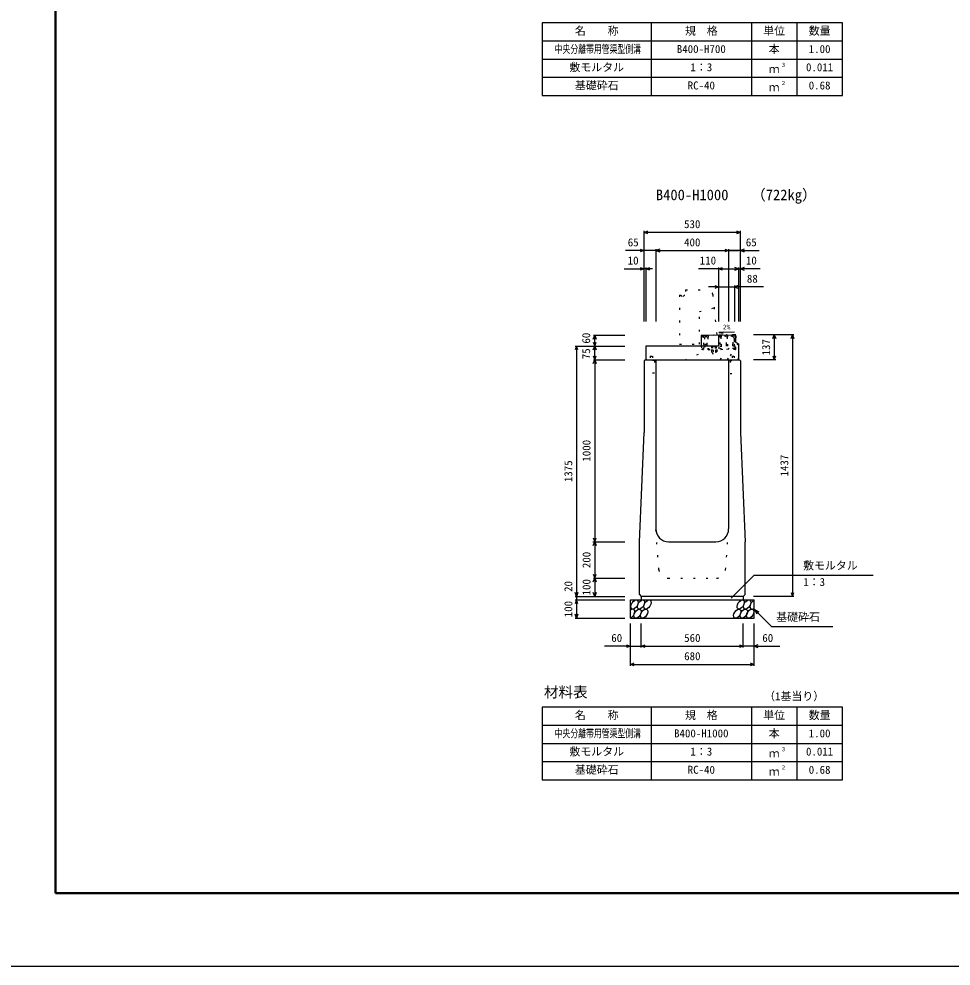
# Model space of a CAD drawing. Units: millimetres, scale not verified. Extents: x -12600 to 12600, y -5940 to 5940.
# Drawn here: x -4000 to 1122, y -5940 to -736 of the extents above; entities that cross this region are included whole.
import ezdxf
from ezdxf.enums import TextEntityAlignment as Align

# ---------------------------------------------------------------- set-up
doc = ezdxf.new("R2010")
doc.units = ezdxf.units.MM
doc.header["$LTSCALE"] = 40
doc.linetypes.add('DOTTED', pattern=[1.75, 0.25, -1.5])
for name, color, linetype, lineweight in [('0-0_DIM', 7, 'Continuous', 25), ('0-1_Defpoints', 5, 'Continuous', 25), ('0-2_HATCH', 6, 'DOTTED', 25), ('0-3_HYO', 3, 'Continuous', 25), ('0-4_HYO2', 4, 'Continuous', 25), ('0-5_OUTLINE', 3, 'Continuous', 25), ('0-6_OUTLINE2', 4, 'DOTTED', 25), ('0-7_TXT', 7, 'Continuous', 25), ('0-8_WAKU', 3, 'Continuous', 25)]:
    doc.layers.add(name, color=color, linetype=linetype, lineweight=lineweight)
doc.styles.add('ＭＳ ゴシック', font='')
doc.styles.get('ＭＳ ゴシック').set_extended_font_data('MS Gothic')

msp = doc.modelspace()

# ---------------------------------------------------------------- linework, layer by layer
at = {"layer": '0-0_DIM'}
for p, q in [((-565, -2398.54), (-565, -1901.04)), ((-35, -1908.54), (-565, -1908.54)), ((-35, -2398.54), (-35, -1901.04)), ((-565, -2008.54), (-666.98, -2008.54)), ((-500, -2008.54), (-565, -2008.54)), ((-500, -2001.04), (-500, -2398.54)), ((-500, -2008.54), (-100, -2008.54)), ((-100, -2001.04), (-100, -2398.54)), ((-100, -2008.54), (-45, -2008.54)), ((-35, -2008.54), (-100, -2008.54)), ((-35, -2008.54), (66.98, -2008.54)), ((-673.38, -2108.54), (-565, -2108.54)), ((-555, -2108.54), (-565, -2108.54)), ((-555, -2101.04), (-555, -2398.54)), ((-518.7, -2108.54), (-555, -2108.54)), ((-155, -2108.54), (-265, -2108.54)), ((-155, -2101.04), (-155, -2398.54)), ((-155, -2108.54), (-45, -2108.54)), ((-45, -2101.04), (-45, -2398.54)), ((-45, -2108.54), (-35, -2108.54)), ((73.38, -2108.54), (-35, -2108.54)), ((-155, -2208.54), (-210, -2208.54)), ((-155, -2208.54), (-67, -2208.54)), ((-67, -2201.04), (-67, -2398.54)), ((91.78, -2208.54), (-67, -2208.54)), ((-843.5, -2473.54), (-671, -2473.54)), ((-836, -2533.54), (-836, -2473.54)), ((258.5, -2471.54), (36, -2471.54)), ((151, -2471.54), (151, -2608.54)), ((251, -2471.54), (251, -3908.54)), ((-943.5, -2533.54), (-671, -2533.54)), ((-936, -2533.54), (-936, -3908.54)), ((-836, -2608.54), (-836, -2533.54)), ((-843.5, -2608.54), (-671, -2608.54)), ((158.5, -2608.54), (36, -2608.54)), ((-846.75, -3608.54), (-674.25, -3608.54)), ((-843.5, -3608.54), (-671, -3608.54)), ((-86.23, -3919.35), (40, -3793.11)), ((40, -3793.11), (694.81, -3793.11)), ((-843.5, -3808.54), (-671, -3808.54)), ((-836, -3808.54), (-836, -3908.54)), ((-943.5, -3908.54), (-671, -3908.54)), ((-943.5, -3928.54), (-671, -3928.54)), ((-936, -3908.54), (-936, -3928.54)), ((-936, -3928.54), (-936, -4028.54)), ((258.5, -3908.54), (36, -3908.54)), ((40, -3978.54), (135.76, -4074.29)), ((40, -3978.54), (65.98, -3993.54)), ((40, -3978.54), (55, -4004.52)), ((-943.5, -4028.54), (-671, -4028.54)), ((-640, -4289.9), (-640, -4058.54)), ((-580, -4189.9), (-580, -4058.54)), ((-20, -4189.9), (-20, -4058.54)), ((40, -4289.9), (40, -4058.54)), ((135.76, -4074.29), (473.31, -4074.29)), ((-640, -4182.4), (-781.79, -4182.4)), ((-640, -4182.4), (-580, -4182.4)), ((-580, -4182.4), (-20, -4182.4)), ((40, -4182.4), (-20, -4182.4)), ((40, -4182.4), (181.79, -4182.4)), ((-640, -4282.4), (40, -4282.4))]:
    msp.add_line(p, q, dxfattribs=at)
for points in [[(-543.86, -1916.23), (-565, -1908.54), (-543.86, -1900.84)], [(-56.14, -1900.84), (-35, -1908.54), (-56.14, -1916.23)], [(-586.14, -2000.84), (-565, -2008.54), (-586.14, -2016.23)], [(-478.86, -2000.84), (-500, -2008.54), (-478.86, -2016.23)], [(-121.14, -2000.84), (-100, -2008.54), (-121.14, -2016.23)], [(-13.86, -2000.84), (-35, -2008.54), (-13.86, -2016.23)], [(-586.14, -2100.84), (-565, -2108.54), (-586.14, -2116.23)], [(-533.86, -2116.23), (-555, -2108.54), (-533.86, -2100.84)], [(-133.86, -2116.23), (-155, -2108.54), (-133.86, -2100.84)], [(-66.14, -2116.23), (-45, -2108.54), (-66.14, -2100.84)], [(-13.86, -2100.84), (-35, -2108.54), (-13.86, -2116.23)], [(-176.14, -2200.84), (-155, -2208.54), (-176.14, -2216.23)], [(-45.86, -2200.84), (-67, -2208.54), (-45.86, -2216.23)], [(-843.7, -2494.68), (-836, -2473.54), (-828.3, -2494.68)], [(143.3, -2492.68), (151, -2471.54), (158.7, -2492.68)], [(243.3, -2492.68), (251, -2471.54), (258.7, -2492.68)], [(-928.3, -2554.68), (-936, -2533.54), (-943.7, -2554.68)], [(-843.7, -2512.39), (-836, -2533.54), (-828.3, -2512.39)], [(-843.7, -2554.68), (-836, -2533.54), (-828.3, -2554.68)], [(-843.7, -2587.39), (-836, -2608.54), (-828.3, -2587.39)], [(143.3, -2587.39), (151, -2608.54), (158.7, -2587.39)], [(-843.7, -2629.68), (-836, -2608.54), (-828.3, -2629.68)], [(-836, -2608.54), (-836, -3608.54), (-836, -3808.54)], [(-843.7, -3587.39), (-836, -3608.54), (-828.3, -3587.39)], [(-843.7, -3629.68), (-836, -3608.54), (-828.3, -3629.68)], [(-843.7, -3787.39), (-836, -3808.54), (-828.3, -3787.39)], [(-843.7, -3829.68), (-836, -3808.54), (-828.3, -3829.68)], [(-928.3, -3887.39), (-936, -3908.54), (-943.7, -3887.39)], [(-828.3, -3887.39), (-836, -3908.54), (-843.7, -3887.39)], [(243.3, -3887.39), (251, -3908.54), (258.7, -3887.39)], [(-928.3, -3949.68), (-936, -3928.54), (-943.7, -3949.68)], [(-928.3, -4007.39), (-936, -4028.54), (-943.7, -4007.39)], [(-661.14, -4174.71), (-640, -4182.4), (-661.14, -4190.1)], [(-558.86, -4190.1), (-580, -4182.4), (-558.86, -4174.71)], [(-41.14, -4174.71), (-20, -4182.4), (-41.14, -4190.1)], [(61.14, -4174.71), (40, -4182.4), (61.14, -4190.1)], [(-618.86, -4290.1), (-640, -4282.4), (-618.86, -4274.71)], [(18.86, -4274.71), (40, -4282.4), (18.86, -4290.1)]]:
    msp.add_lwpolyline(points, dxfattribs=at)
at = {"layer": '0-1_Defpoints'}
msp.add_lwpolyline([(-4200, -5940), (12600, -5940), (12600, 5940), (-4200, 5940)], close=True, dxfattribs=at)
at = {"layer": '0-2_HATCH'}
for p, q in [((-240.76, -2555.18), (-242.28, -2475.2)), ((-71.31, -2472.44), (-238.28, -2475.62)), ((-219.61, -2475.27), (-231.23, -2477.96)), ((-219.5, -2481.27), (-231.16, -2481.49)), ((-212.61, -2475.13), (-211.19, -2550.12)), ((-61.32, -2471.75), (-155, -2473.54)), ((-148.96, -2473.92), (-147.53, -2548.91)), ((-113.63, -2473.25), (-141.85, -2479.79)), ((-113.52, -2479.25), (-141.85, -2479.79)), ((-78.31, -2472.58), (-106.52, -2479.11)), ((-78.19, -2478.57), (-106.52, -2479.11)), ((-64.46, -2542.83), (-65.82, -2471.84)), ((-61, -2488.44), (-61.32, -2471.75)), ((-68.88, -2547.41), (-240.85, -2550.69)), ((-236.85, -2550.61), (-237.32, -2525.61)), ((-237.13, -2535.61), (-211.47, -2535.12)), ((-147.62, -2544.41), (-211.27, -2545.62)), ((-190, -2535.86), (-192.46, -2537.78)), ((-192.3, -2545.28), (-192.46, -2537.78)), ((-166.06, -2544.74), (-192.3, -2545.28)), ((-192.06, -2537.43), (-190, -2535.86)), ((-168.75, -2535.42), (-190, -2535.86)), ((-186.06, -2545.15), (-186.21, -2537.65)), ((-172.31, -2544.87), (-172.46, -2537.37)), ((-166.63, -2536.91), (-168.75, -2535.42)), ((-166.06, -2544.74), (-166.21, -2537.24)), ((-147.82, -2533.91), (-70.16, -2532.43)), ((-110.87, -2548.21), (-110.79, -2552.71)), ((-70.35, -2522.43), (-69.88, -2547.43)), ((-59.85, -2548.74), (-60.53, -2513.37)), ((-62.79, -2551.8), (-240.76, -2555.18)), ((-195.54, -2554.32), (-162.54, -2553.69)), ((-192.63, -2568.27), (-192.86, -2555.77)), ((-164.92, -2567.74), (-192.63, -2568.27)), ((-185.94, -2555.64), (-185.7, -2568.14)), ((-172.08, -2555.38), (-171.85, -2567.87)), ((-165.16, -2555.24), (-164.92, -2567.74)), ((-162.54, -2553.69), (-162.51, -2555.19))]:
    msp.add_line(p, q, dxfattribs=at)
at = {"layer": '0-2_HATCH', "linetype": 'Continuous'}
msp.add_line((-60.53, -2513.37), (-61, -2488.44), dxfattribs=at)
msp.add_lwpolyline([(-155, -2473.54), (-251.28, -2475.37), (-250.18, -2533.54)], dxfattribs=at)
at = {"layer": '0-2_HATCH'}
for points in [[(-237.32, -2525.61), (-235.82, -2525.59), (-236.59, -2485.59), (-238.09, -2485.62), (-238.28, -2475.62)], [(-232.78, -2475.52), (-233.29, -2474.83), (-236.29, -2474.88), (-236.78, -2475.59)], [(-231.28, -2475.49), (-231.09, -2485.49), (-232.59, -2485.52), (-231.82, -2525.51), (-230.33, -2525.48), (-230.13, -2535.48)], [(-218.47, -2535.26), (-218.66, -2525.26), (-217.16, -2525.23), (-217.92, -2485.24), (-219.42, -2485.27), (-219.61, -2475.27)], [(-214.11, -2475.16), (-214.63, -2474.47), (-217.63, -2474.53), (-218.11, -2475.24)], [(-212.42, -2485.13), (-213.92, -2485.16), (-213.16, -2525.15), (-211.66, -2525.13)], [(-178.79, -2474.49), (-179.3, -2473.8), (-182.3, -2473.86), (-182.79, -2474.57)], [(-148.01, -2523.91), (-146.51, -2523.88), (-147.27, -2483.89), (-148.77, -2483.92)], [(-143.46, -2473.82), (-143.97, -2473.13), (-146.97, -2473.18), (-147.46, -2473.89)], [(-141.96, -2473.79), (-141.77, -2483.79), (-143.27, -2483.82), (-142.51, -2523.81), (-141.01, -2523.78), (-140.82, -2533.78)], [(-112.49, -2533.24), (-112.68, -2523.24), (-111.18, -2523.21), (-111.94, -2483.22), (-113.44, -2483.25), (-113.63, -2473.25)], [(-108.13, -2473.14), (-108.65, -2472.45), (-111.65, -2472.51), (-112.13, -2473.22)], [(-106.63, -2473.12), (-106.44, -2483.11), (-107.94, -2483.14), (-107.18, -2523.14), (-105.68, -2523.11), (-105.49, -2533.1)], [(-77.16, -2532.57), (-77.35, -2522.57), (-75.85, -2522.54), (-76.61, -2482.55), (-78.11, -2482.57), (-78.31, -2472.58)], [(-72.81, -2472.47), (-73.32, -2471.78), (-76.32, -2471.84), (-76.81, -2472.55)], [(-71.31, -2472.44), (-71.12, -2482.44), (-72.62, -2482.47), (-71.85, -2522.46), (-70.35, -2522.43)], [(-250.18, -2533.54), (-249.86, -2550.36), (-240.86, -2550.19)], [(-162.51, -2555.19), (-195.51, -2555.82), (-195.54, -2554.32)]]:
    msp.add_lwpolyline(points, dxfattribs=at)
for centre, radius, start, end in [((-189.27, -2541), 4.53, 47.57461, 134.78335), ((-178.96, -2555.79), 19.53, 70.56972, 111.78823), ((-169.27, -2540.59), 4.53, 47.57461, 134.78335), ((-68.96, -2542.91), 4.5, 271.09113, 1.09113), ((-62.85, -2548.8), 3, 271.09113, 1.09113), ((-178.77, -2568.01), 11, 181.09113, 1.09113)]:
    msp.add_arc(centre, radius, start, end, dxfattribs=at)
at = {"layer": '0-2_HATCH', "linetype": 'Continuous'}
for centre in [(-617.11, -3953.54), (-581.63, -3953.54), (-546.16, -3953.54), (-33.95, -3953.54), (1.52, -3953.54), (-600.23, -4003.54), (-564.75, -4003.54), (-52.55, -4003.54), (-17.07, -4003.54), (18.41, -4003.54)]:
    msp.add_ellipse(centre, major_axis=(14.54, 23.54), ratio=0.5792, dxfattribs=at)
for centre, start_param, end_param in [((37, -3953.54), 0.6666252, 4.1103269), ((-635.7, -4003.54), 3.7419964, 7.318141)]:
    msp.add_ellipse(centre, major_axis=(14.54, 23.54), ratio=0.5792, start_param=start_param, end_param=end_param, dxfattribs=at)
at = {"layer": '0-3_HYO'}
for p, q in [((-525, -756.64), (-525, -1156.64)), ((25, -756.64), (25, -1156.64)), ((275, -756.64), (275, -1156.64)), ((-1125, -856.64), (525, -856.64)), ((-525, -4516.64), (-525, -4916.64)), ((25, -4516.64), (25, -4916.64)), ((275, -4516.64), (275, -4916.64)), ((-1125, -4616.64), (525, -4616.64))]:
    msp.add_line(p, q, dxfattribs=at)
for points in [[(-1125, -1156.64), (525, -1156.64), (525, -756.64), (-1125, -756.64)], [(-1125, -4916.64), (525, -4916.64), (525, -4516.64), (-1125, -4516.64)]]:
    msp.add_lwpolyline(points, close=True, dxfattribs=at)
at = {"layer": '0-4_HYO2'}
for p, q in [((-1125, -956.64), (525, -956.64)), ((-1125, -1056.64), (525, -1056.64)), ((-1125, -4716.64), (525, -4716.64)), ((-1125, -4816.64), (525, -4816.64))]:
    msp.add_line(p, q, dxfattribs=at)
at = {"layer": '0-5_OUTLINE', "linetype": 'DOTTED'}
for p, q in [((-337, -2223.54), (-340, -2253.54)), ((-337, -2223.54), (-217.15, -2223.54)), ((-370, -2253.54), (-370, -2523.54)), ((-342, -2253.54), (-352, -2263.54)), ((-342, -2253.54), (-340, -2253.54)), ((-187.3, -2250.55), (-160, -2523.54)), ((-370, -2523.54), (-160, -2523.54))]:
    msp.add_line(p, q, dxfattribs=at)
at = {"layer": '0-5_OUTLINE'}
for p, q in [((-155, -2473.54), (-66.86, -2471.86)), ((-155, -2473.54), (-155, -2533.54)), ((-70, -2498.44), (-61, -2488.44)), ((-66.86, -2471.86), (-61, -2477.6)), ((-61, -2477.6), (-61, -2488.44)), ((-155, -2533.54), (-555, -2533.54)), ((-555, -2533.54), (-555, -2603.54)), ((-70, -2498.44), (-70, -2508.44)), ((-45, -2521.44), (-70, -2508.44)), ((-45, -2521.44), (-45, -2603.54)), ((-565, -2614.54), (-559, -2608.54)), ((-565, -2614.54), (-565, -3008.54)), ((-559, -2608.54), (-41, -2608.54)), ((-555, -2603.54), (-550, -2608.54)), ((-500, -2608.54), (-500, -3538.54)), ((-100, -2608.54), (-100, -3538.54)), ((-50, -2608.54), (-45, -2603.54)), ((-41, -2608.54), (-35, -2614.54)), ((-35, -2614.54), (-35, -3008.54)), ((-590, -3608.54), (-565, -3008.54)), ((-35, -3008.54), (-10, -3608.54)), ((-590, -3898.54), (-590, -3608.54)), ((-430, -3608.54), (-170, -3608.54)), ((-10, -3898.54), (-10, -3608.54)), ((-590, -3898.54), (-580, -3908.54)), ((-20, -3908.54), (-10, -3898.54)), ((-640, -3928.54), (40, -3928.54)), ((-640, -4028.54), (-640, -3928.54)), ((-20, -3908.54), (-580, -3908.54)), ((-580, -3908.54), (-580, -3928.54)), ((-20, -3908.54), (-20, -3928.54)), ((40, -4028.54), (40, -3928.54)), ((-640, -4028.54), (40, -4028.54))]:
    msp.add_line(p, q, dxfattribs=at)
at = {"layer": '0-5_OUTLINE', "linetype": 'DOTTED'}
msp.add_lwpolyline([(-370, -2253.54), (-362, -2253.54), (-352, -2263.54)], dxfattribs=at)
msp.add_arc((-217.15, -2253.54), 30, 5.71059, 90, dxfattribs=at)
at = {"layer": '0-5_OUTLINE'}
for centre, start, end in [((-430, -3538.54), 180, 270), ((-170, -3538.54), 270, 0)]:
    msp.add_arc(centre, 70, start, end, dxfattribs=at)
at = {"layer": '0-6_OUTLINE2'}
for p, q in [((-146.21, -2608.38), (-70, -2508.44)), ((-107.2, -2608.54), (-59.88, -2547.24)), ((-48.67, -2519.53), (-105.81, -2608.38)), ((-531, -2588.04), (-519, -2588.04)), ((-531, -2588.04), (-531, -2613.04)), ((-519, -2588.04), (-519, -2613.04)), ((-340.12, -2608.54), (-208.77, -2554.58)), ((-81, -2588.54), (-69, -2588.54)), ((-81, -2588.54), (-81, -2613.54)), ((-69, -2588.54), (-69, -2613.54)), ((-508, -2613.04), (-563.5, -2613.04)), ((-508, -2613.04), (-508, -2683.04)), ((-92, -2613.54), (-36, -2613.54)), ((-92, -2613.54), (-92, -2683.54)), ((-508, -2683.04), (-565, -2683.04)), ((-92, -2683.54), (-35, -2683.54)), ((-483.43, -3762.23), (-500, -3538.54)), ((-116.57, -3762.23), (-100, -3538.54)), ((-433.57, -3808.54), (-166.43, -3808.54))]:
    msp.add_line(p, q, dxfattribs=at)
msp.add_lwpolyline([(-260, -2523.54), (-260, -2343.75), (-180.39, -2323.62)], dxfattribs=at)
for centre, start, end in [((-433.57, -3758.54), 184.23639, 270), ((-166.43, -3758.54), 270, 355.76361)]:
    msp.add_arc(centre, 50, start, end, dxfattribs=at)
at = {"layer": '0-7_TXT'}
msp.add_line((-153.28, -2459.6), (-129.56, -2463.28), dxfattribs=at)
msp.add_lwpolyline([(-68.72, -2457.86), (-153.28, -2459.6), (-129.73, -2454.95)], dxfattribs=at)
at = {"layer": '0-8_WAKU', "lineweight": 50}
msp.add_lwpolyline([(-3800, -5540), (12200, -5540), (12200, 5540), (-3800, 5540)], close=True, dxfattribs=at)

# ---------------------------------------------------------------- texts
at = {"layer": '0-0_DIM', "style": 'ＭＳ ゴシック'}
for s, p in [('530', (-345, -1898.54)), ('65', (-654.32, -1998.54)), ('400', (-345, -1998.54)), ('65', (-5.68, -1998.54)), ('10', (-654.84, -2098.54)), ('110', (-258.71, -2098.54)), ('10', (-5.16, -2098.54)), ('88', (0.19, -2198.54)), ('敷モルタル', (308.94, -3774.38)), ('1：3', (309.94, -3865.07)), ('基礎砕石', (161.32, -4057.12)), ('60', (-745, -4172.4)), ('560', (-344.47, -4172.4)), ('60', (85, -4172.4)), ('680', (-344.47, -4272.4))]:
    msp.add_text(s, height=43.99, dxfattribs=at).set_placement(p, align=Align.BOTTOM_LEFT)
for s, p in [('60', (-847.84, -2519.92)), ('75', (-847.84, -2605.68)), ('137', (141, -2585.04)), ('1000', (-846, -3168.54)), ('1375', (-946, -3281.04)), ('1437', (241, -3250.04)), ('200', (-846, -3753.54)), ('20', (-946, -3884.22)), ('100', (-846, -3903.54)), ('100', (-946, -4023.54))]:
    msp.add_text(s, height=43.99, rotation=90, dxfattribs=at).set_placement(p, align=Align.BOTTOM_LEFT)
at = {"layer": '0-7_TXT', "style": 'ＭＳ ゴシック'}
for s, height, p in [('名\u3000\u3000称', 43.99, (-945, -836.64)), ('規\u3000格', 43.99, (-340, -836.64)), ('単位', 43.99, (90, -836.64)), ('数量', 43.99, (340, -836.64)), ('B400-H700', 43.99, (-385, -936.64)), ('本', 43.99, (120, -936.64)), ('1.00', 43.99, (340, -936.64)), ('敷モルタル', 43.99, (-975, -1036.64)), ('1：3', 43.99, (-310, -1036.64)), ('３', 21.99, (185.54, -1006.27)), ('0.011', 43.99, (325, -1036.64)), ('ｍ', 43.99, (120, -1046.64)), ('基礎砕石', 43.99, (-945, -1136.64)), ('RC-40', 43.99, (-325, -1136.64)), ('２', 21.99, (185.54, -1106.27)), ('0.68', 43.99, (340, -1136.64)), ('ｍ', 43.99, (120, -1146.64)), ('（722kg）', 58.65, (23.7, -1749.56)), ('B400-H1000', 58.65, (-500, -1749.56)), ('2%', 26.39, (-131.82, -2449.79)), ('材料表', 58.65, (-1115, -4481.64)), ('（1基当り）', 43.99, (95, -4492.64)), ('名\u3000\u3000称', 43.99, (-945, -4596.64)), ('規\u3000格', 43.99, (-340, -4596.64)), ('単位', 43.99, (90, -4596.64)), ('数量', 43.99, (340, -4596.64)), ('B400-H1000', 43.99, (-400, -4696.64)), ('本', 43.99, (120, -4696.64)), ('1.00', 43.99, (340, -4696.64)), ('敷モルタル', 43.99, (-975, -4796.64)), ('1：3', 43.99, (-310, -4796.64)), ('ｍ', 43.99, (120, -4806.64)), ('３', 21.99, (185.54, -4766.27)), ('0.011', 43.99, (325, -4796.64)), ('基礎砕石', 43.99, (-945, -4896.64)), ('RC-40', 43.99, (-325, -4896.64)), ('２', 21.99, (185.54, -4866.27)), ('ｍ', 43.99, (120, -4906.64)), ('0.68', 43.99, (340, -4896.64))]:
    msp.add_text(s, height=height, dxfattribs=at).set_placement(p, align=Align.BOTTOM_LEFT)
at = {"layer": '0-7_TXT', "style": 'ＭＳ ゴシック', "width": 0.7}
for p in [(-1056, -936.64), (-1056, -4696.64)]:
    msp.add_text('中央分離帯用管渠型側溝', height=43.99, dxfattribs=at).set_placement(p, align=Align.BOTTOM_LEFT)

doc.saveas('drawing.dxf')
